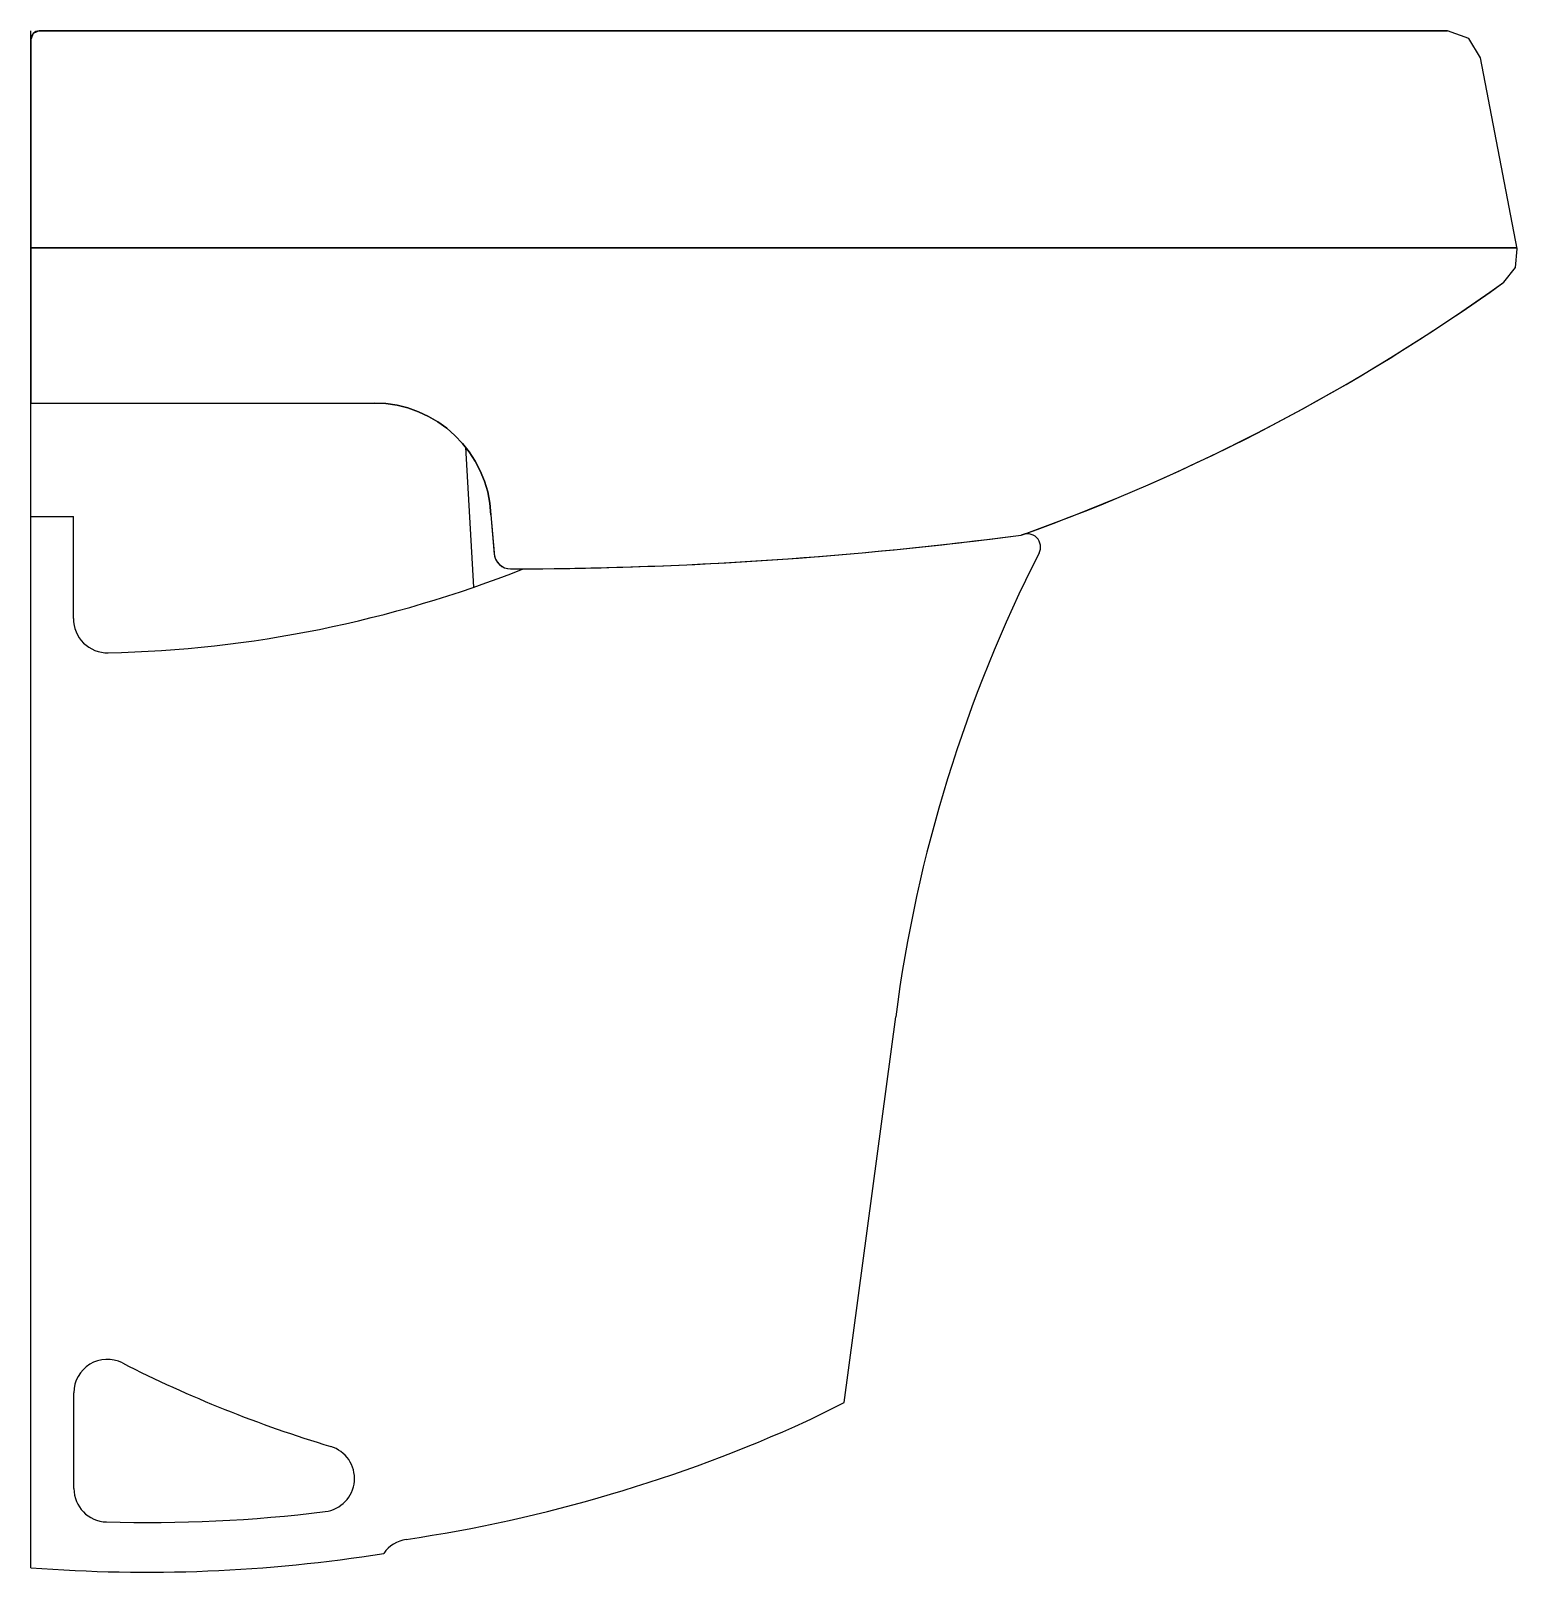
# Model space of a CAD drawing. Extents: x -506.279 to -505.829, y 445.285 to 445.752.
import ezdxf

# ---------------------------------------------------------------- set-up
doc = ezdxf.new("R2010")
doc.units = 0
doc.header["$LTSCALE"] = 0.565777
doc.header["$MEASUREMENT"] = 0
doc.linetypes.add('CONTINU', pattern=[0])
doc.layers.get('0').update_dxf_attribs({"linetype": 'CONTINUOUS'})

msp = doc.modelspace()

# ---------------------------------------------------------------- linework, layer by layer
at = {"linetype": 'CONTINUOUS'}
for p, q in [((-506.27907, 445.7491), (-506.2791, 445.6861)), ((-506.27838, 445.75096), (-506.27907, 445.7491)), ((-506.27657, 445.75177), (-506.27838, 445.75096)), ((-505.85049, 445.75177), (-506.27657, 445.75177)), ((-505.84407, 445.74947), (-505.85049, 445.75177)), ((-505.85049, 445.75177), (-505.85049, 445.75177)), ((-505.84057, 445.74357), (-505.84407, 445.74947)), ((-505.82946, 445.68581), (-505.84057, 445.74357)), ((-506.2791, 445.6861), (-505.82951, 445.6861)), ((-505.82999, 445.68017), (-505.82946, 445.68581)), ((-505.82946, 445.68581), (-505.82951, 445.6861)), ((-505.83348, 445.67571), (-505.82999, 445.68017))]:
    msp.add_line(p, q, dxfattribs=at)
at = {"linetype": 'CONTINU'}
for points in [[(-506.2791, 445.28677), (-506.2791, 445.75177)], [(-506.27657, 445.75177), (-505.85054, 445.75177)], [(-506.2791, 445.63916), (-506.17524, 445.63916)], [(-506.14756, 445.62581), (-506.14518, 445.58342)], [(-506.2791, 445.60483), (-506.26621, 445.60483)], [(-506.26621, 445.57394), (-506.26621, 445.60483)], [(-506.13991, 445.60536), (-506.13896, 445.59381)], [(-506.03303, 445.33676), (-506.01747, 445.45343)], [(-506.26607, 445.3107), (-506.26607, 445.33969)]]:
    msp.add_lwpolyline(points, dxfattribs=at)
for points in [[(-506.27657, 445.75177, 0.419658), (-506.27907, 445.7491)], [(-505.97952, 445.59918, 0.07014), (-505.83348, 445.67571)], [(-506.13991, 445.60536, 0.401287), (-506.17524, 445.63916)], [(-506.13384, 445.58898, 0.032293), (-505.97952, 445.59918)], [(-505.9741, 445.59373, 0.725922), (-505.97952, 445.59918)], [(-506.13896, 445.59381, 0.405469), (-506.13384, 445.58898)], [(-505.9741, 445.59373, 0.085709), (-506.01747, 445.45343)], [(-506.25568, 445.56359, 0.089417), (-506.13018, 445.58899)], [(-506.26621, 445.57394, 0.421528), (-506.25568, 445.56359)], [(-506.25142, 445.34871, 0.559632), (-506.26607, 445.33969)], [(-506.25142, 445.34871, 0.044489), (-506.18838, 445.32345)], [(-506.0444, 445.33109, 0.006848), (-506.03303, 445.33676)], [(-506.16551, 445.29533, 0.069752), (-506.0444, 445.33109)], [(-506.19004, 445.30375, 0.811301), (-506.18838, 445.32345)], [(-506.26607, 445.3107, 0.406055), (-506.25625, 445.3006)], [(-506.25625, 445.3006, 0.037747), (-506.19004, 445.30375)], [(-506.2791, 445.28677, 0.058981), (-506.1723, 445.2911)], [(-506.16551, 445.29533, 0.207177), (-506.1723, 445.2911)]]:
    msp.add_lwpolyline(points, format="xyb", dxfattribs=at)
at = {"linetype": 'CONTINUOUS', "flags": 128}
msp.add_lwpolyline([(-505.83348, 445.67571), (-505.82999, 445.68017), (-505.82946, 445.68581), (-505.82951, 445.6861), (-506.2791, 445.6861), (-506.2791, 445.63916), (-506.17524, 445.63916, -0.401287), (-506.13991, 445.60536), (-506.13893, 445.59343, 0.376162), (-506.13397, 445.58898, 0.00079), (-506.13018, 445.58899, 0.000002), (-506.13018, 445.58899, -0.000002), (-506.13018, 445.58899, 0.031529), (-505.97952, 445.59918, -0.0623), (-505.97857, 445.59951, 0.069714)], format="xyb", close=True, dxfattribs=at)

doc.saveas('drawing.dxf')
